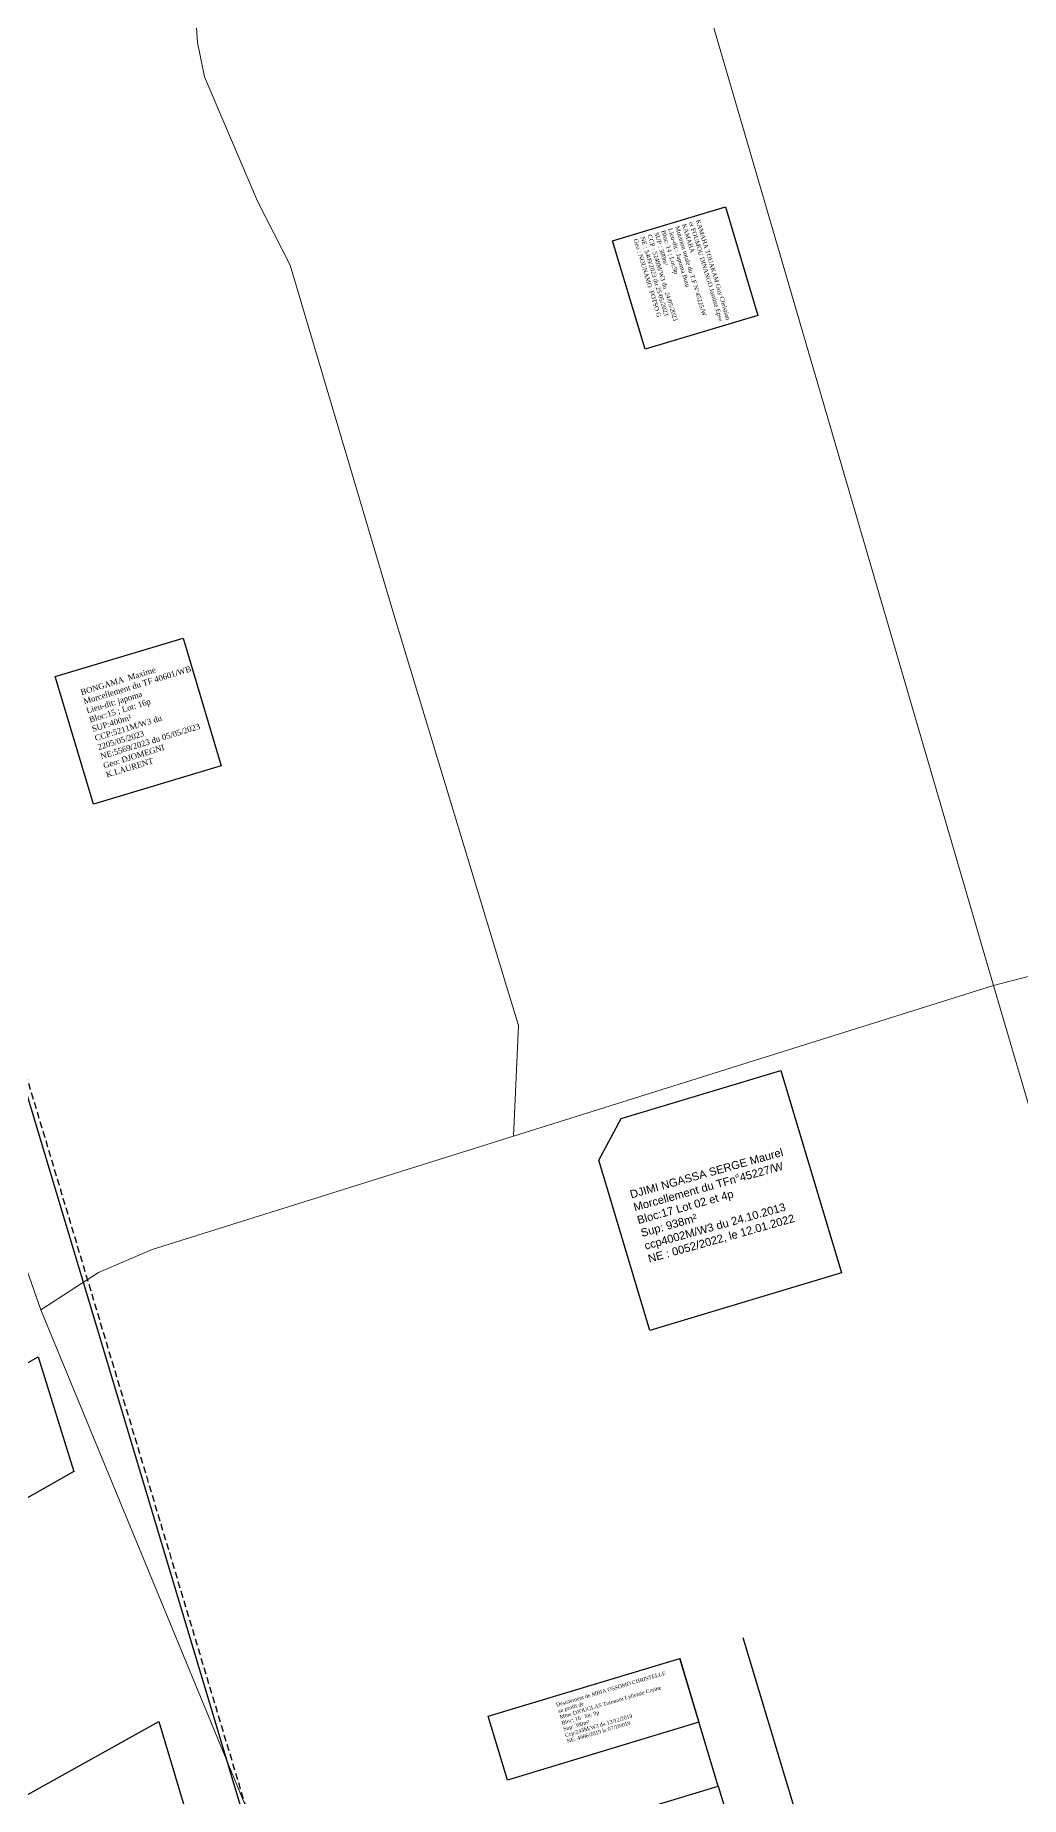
# Model space of a CAD drawing. Header units: millimetres. Extents: x 587399 to 927168, y 438565 to 1444955.
# Drawn here: x 591169.6 to 591317.3, y 444623.8 to 444887.9 of the extents above; entities that cross this region are included whole.
import ezdxf

# ---------------------------------------------------------------- set-up
doc = ezdxf.new("R2010")
doc.units = ezdxf.units.MM
doc.header["$LTSCALE"] = 2
doc.linetypes.add('DISCONTINU', pattern=[0.75, 0.5, -0.25])
for name, color, linetype, lineweight in [('Dossiers rejetés', 1, 'Continuous', 30), ('MAJ APRES LE 13.01.2023', 222, 'Continuous', 30), ('Roads_others', 24, 'Continuous', 9)]:
    doc.layers.add(name, color=color, linetype=linetype, lineweight=lineweight)
for name, color, linetype in [('end maj 26 02 2021', 7, 'Continuous'), ('MAJ JAN 2022', 1, 'Continuous'), ('Parcelle MAJ', 6, 'Continuous'), ('TF 13164 TF 13163 ET TF 45114 ANNULES', 250, 'Continuous')]:
    doc.layers.add(name, color=color, linetype=linetype)
doc.styles.get("Standard").update_dxf_attribs({"font": 'arial.ttf'})

msp = doc.modelspace()

# ---------------------------------------------------------------- linework, layer by layer
at = {"color": 7}
for p, q in [((591293.552, 444588.442), (591275.682, 444647.617)), ((591271.96, 444625.35), (591266.18, 444644.49))]:
    msp.add_line(p, q, dxfattribs=at)
at = {"flags": 128}
msp.add_lwpolyline([(591191.746, 444797.496), (591197.488, 444778.339), (591178.327, 444772.599), (591172.583, 444791.747)], close=True, dxfattribs=at)
at = {"layer": 'Dossiers rejetés', "lineweight": 30, "flags": 128}
msp.add_lwpolyline([(591265.136, 445455.647), (591292.014, 445408.277), (591304.987, 445380.749), (591335.978, 445347.262), (591370.521, 445264.526), (591591.499, 445304.44), (591608.749, 445116.241), (591578.944, 444936.369), (591522.003, 444915.223), (591436.947, 444877.41), (591441.096, 444822.125), (591469.757, 444754.412), (591425.908, 444675.656), (591370.164, 444592.699), (591273.017, 444517.158), (591262.763, 444510.846), (591206.464, 444602.089), (591101.464, 444952.089), (591061.464, 445040.089), (590953.466, 445042.089), (590953.074, 445075.007), (590860.574, 445152.399), (590846.464, 445261.089), (591098.464, 445350.089)], close=True, dxfattribs=at)
at = {"layer": 'end maj 26 02 2021', "color": 150}
msp.add_lwpolyline([(591266.18, 444644.5), (591269.07, 444634.93), (591240.35, 444626.25), (591237.46, 444635.83)], close=True, dxfattribs=at)
msp.add_lwpolyline([(591266.18, 444644.5), (591269.07, 444634.93), (591240.35, 444626.25), (591237.46, 444635.83)], close=True, dxfattribs=at)
at = {"layer": 'MAJ APRES LE 13.01.2023', "flags": 128}
for points in [[(591273.03, 444862.15), (591277.91, 444845.86), (591261.01, 444840.79), (591256.13, 444857.07)], [(591170.063, 444689.732), (591175.387, 444672.545), (591152.226, 444659.403), (591145.819, 444670.715), (591143.553, 444674.716), (591152.928, 444680.026)]]:
    msp.add_lwpolyline(points, close=True, dxfattribs=at)
at = {"layer": 'MAJ APRES LE 13.01.2023', "lineweight": 30, "flags": 128}
msp.add_lwpolyline([(591188.103, 444635.028), (591195.483, 444610.528), (591159.14, 444590.32), (591146.992, 444612.17)], close=True, dxfattribs=at)
at = {"layer": 'MAJ JAN 2022', "color": 2, "lineweight": -3, "ltscale": 0.0014, "flags": 128}
msp.add_lwpolyline([(591281.34, 444732.648), (591290.435, 444702.312), (591261.702, 444693.692), (591254.04, 444719.233), (591257.392, 444725.46)], close=True, dxfattribs=at)
msp.add_lwpolyline([(591281.34, 444732.648), (591290.435, 444702.312), (591261.702, 444693.692), (591254.04, 444719.233), (591257.392, 444725.46)], close=True, dxfattribs=at)
msp.add_lwpolyline([(591281.34, 444732.648), (591290.435, 444702.312), (591261.702, 444693.692), (591254.04, 444719.233), (591257.392, 444725.46)], close=True, dxfattribs=at)
msp.add_lwpolyline([(591281.34, 444732.648), (591290.435, 444702.312), (591261.702, 444693.692), (591254.04, 444719.233), (591257.392, 444725.46)], close=True, dxfattribs=at)
at = {"layer": 'Parcelle MAJ', "color": 6, "lineweight": 30, "flags": 128}
msp.add_lwpolyline([(591271.96, 444625.35), (591277.74, 444606.21), (591249.02, 444597.54), (591243.24, 444616.68)], close=True, dxfattribs=at)
at = {"layer": 'Roads_others'}
msp.add_line((591313.186, 444745.4), (591254.769, 444945.586), dxfattribs=at)
for points in [[(591170.449, 444696.759), (591153.081, 444746.09), (591105.327, 444919.258), (591083.677, 444975.88), (591060.543, 445029.981), (591057.564, 445034.267), (591053.542, 445037.524), (591006.944, 445031.563)], [(591241.272, 444722.82), (591242.021, 444739.414), (591240.228, 444745.326), (591223.197, 444801.511), (591207.814, 444853.409), (591202.898, 444863.01), (591194.986, 444881.64), (591193.937, 444886.813), (591193.182, 444897.756), (591184.527, 444938.119)], [(591454.612, 444752.197), (591455.346, 444761.672), (591453.408, 444767.883), (591447.897, 444772.896), (591436.871, 444774.963), (591413.207, 444770.65), (591377.369, 444761.748), (591352.176, 444755.499), (591313.186, 444745.4), (591241.272, 444722.82), (591187.125, 444705.797), (591179.08, 444702.384), (591170.449, 444696.759)], [(591255.372, 444490.232), (591329.324, 444540.296), (591348.651, 444562.801), (591354.287, 444587.945), (591354.277, 444597.706), (591336.936, 444664.68), (591313.186, 444745.4)], [(591170.449, 444696.759), (591207.463, 444607.021), (591251.334, 444509.165), (591255.372, 444490.232)]]:
    msp.add_lwpolyline(points, dxfattribs=at)
at = {"layer": 'TF 13164 TF 13163 ET TF 45114 ANNULES', "linetype": 'DISCONTINU', "lineweight": -3, "flags": 128}
msp.add_lwpolyline([(591061.53, 445042.266), (591101.53, 444954.266), (591206.53, 444604.266), (591351.53, 444369.266), (591516.53, 444349.266), (591656.53, 444287.266), (591901.53, 444294.266), (592206.53, 444362.266), (592496.53, 444369.266), (592650.88, 444526.026), (592816.53, 444694.266), (593031.53, 444354.266), (593267.69, 444041.63), (593177.687, 443861.628), (592952.69, 443676.63), (592895.57, 443501.91), (592952.38, 443543.41), (593005.3, 443527.87), (593026.636, 443499.05), (593056.38, 443449.49), (593133.96, 443493.33), (593165.2, 443554.79), (593264.07, 443591.37), (593375.556, 443584.47), (593418.33, 443582.62), (593465.53, 443558.02), (593485.907, 443471.51), (593335.65, 443462.93), (593055.16, 443327.94), (593105.66, 443176.17), (593120.37, 443175.55), (593137, 443125.57), (593160.73, 443133.47), (593178.09, 443081.28), (593268.23, 443111.28), (593357.91, 442841.81), (593125.015, 442764.307), (592879.692, 442886.629), (592546.53, 442854.266), (592306.53, 442877.266), (592046.53, 442969.266), (591861.53, 443024.266), (591706.53, 443084.266), (591466.53, 443169.266), (591185.53, 443254.266), (590892.53, 443334.266), (590652.53, 443379.266), (590350.53, 443417.266), (590111.56, 443389.826), (590073.83, 443474.166), (590006.29, 443648.326), (589927.63, 443844.616), (590031.73, 444321.016), (590094.72, 444687.696), (590075.84, 444942.176), (590369.53, 444992.266), (590641.53, 444999.266), (590953.53, 445044.266), (591061.53, 445042.266)], dxfattribs=at)
msp.add_lwpolyline([(591061.53, 445042.266), (591101.53, 444954.266), (591206.53, 444604.266), (591351.53, 444369.266), (591516.53, 444349.266), (591656.53, 444287.266), (591901.53, 444294.266), (592206.53, 444362.266), (592496.53, 444369.266), (592650.88, 444526.026), (592816.53, 444694.266), (593031.53, 444354.266), (593267.69, 444041.63), (593177.687, 443861.628), (592952.69, 443676.63), (592895.57, 443501.91), (592952.38, 443543.41), (593005.3, 443527.87), (593026.636, 443499.05), (593056.38, 443449.49), (593133.96, 443493.33), (593165.2, 443554.79), (593264.07, 443591.37), (593375.556, 443584.47), (593418.33, 443582.62), (593465.53, 443558.02), (593485.907, 443471.51), (593335.65, 443462.93), (593055.16, 443327.94), (593105.66, 443176.17), (593120.37, 443175.55), (593137, 443125.57), (593160.73, 443133.47), (593178.09, 443081.28), (593268.23, 443111.28), (593357.91, 442841.81), (593125.015, 442764.307), (592879.692, 442886.629), (592546.53, 442854.266), (592306.53, 442877.266), (592046.53, 442969.266), (591861.53, 443024.266), (591706.53, 443084.266), (591466.53, 443169.266), (591185.53, 443254.266), (590892.53, 443334.266), (590652.53, 443379.266), (590350.53, 443417.266), (590111.56, 443389.826), (590073.83, 443474.166), (590006.29, 443648.326), (589927.63, 443844.616), (590031.73, 444321.016), (590094.72, 444687.696), (590075.84, 444942.176), (590369.53, 444992.266), (590641.53, 444999.266), (590953.53, 445044.266), (591061.53, 445042.266)], dxfattribs=at)

# ---------------------------------------------------------------- texts
at = {"insert": (591176.295, 444789.757), "char_height": 0.86275, "width": 15.97471, "attachment_point": 1, "rotation": 17.14128}
msp.add_mtext('{\\fTimes New Roman|b0|i0|c0|p18;\\C0;BONGAMA  Maxime\\P\\C1;Morcellement du TF 40601/WB\\P\\C256;Lieu-dit: japoma\\PBloc:15 ; Lot: 16p\\PSUP:400m²\\PCCP:5211M/W3 du 2205/05/2023\\PNE:5569/2023 du 05/05/2023\\P\\C1;Geo: DJOMEGNI  K.LAURENT}', dxfattribs=at)
at = {"layer": 'end maj 26 02 2021', "insert": (591247.588, 444637.796), "char_height": 0.56809, "attachment_point": 1, "rotation": 16.39451}
msp.add_mtext_dynamic_manual_height_columns('{\\fTimes New Roman|b0|i0|c0|p18;\\C1;Désistement de MBIA OSSOMO CHRISTELLE\\Pau profit de\\P\\C256;Mme DJOUGLAS Totouom Lylienne Corine\\PBloc: 16   lot: 9p\\PSup: 300m²\\PCcp:243M/W3 du 13/12/2019\\PNE: 4966/2019 le 07/10/019}', width=56.17929, gutter_width=12.5, heights=[24.816], dxfattribs=at)
msp.add_mtext_dynamic_manual_height_columns('{\\fTimes New Roman|b0|i0|c0|p18;\\C1;Désistement de MBIA OSSOMO CHRISTELLE\\Pau profit de\\P\\C256;Mme DJOUGLAS Totouom Lylienne Corine\\PBloc: 16   lot: 9p\\PSup: 300m²\\PCcp:243M/W3 du 13/12/2019\\PNE: 4966/2019 le 07/10/019}', width=56.17929, gutter_width=12.5, heights=[24.816], dxfattribs=at)
at = {"layer": 'MAJ APRES LE 13.01.2023', "insert": (591269.228, 444860.313), "char_height": 0.652316, "width": 16.39657, "attachment_point": 1, "rotation": 286.96183}
msp.add_mtext('{\\fTimes New Roman|b0|i0|c0|p18;KAMAHA TOUAKAM Guy Christian et FOUMOU DINANGO Jasnine Epse KAMAHA\\C1;\\PMutation totale du T.F N°45225/W\\C3;   \\P\\C256;Lieu-dit : Japoma Butu\\PBloc: 14 ; Lot:9p \\PSUP : 300m²\\PCCP : 5248M/W3 du  24/05/2023\\PNE : 5409/2023 du 25/05/2023 \\P\\C1;Geo : NOUNAMO  FOTSO G}', dxfattribs=at)
at = {"layer": 'MAJ JAN 2022', "color": 0, "linetype": 'ByBlock', "ltscale": 0.0014, "insert": (591258.053, 444716.553), "char_height": 1.2, "width": 2979.1916, "attachment_point": 1, "rotation": 15.66918}
msp.add_mtext('{\\fArial|b0|i0|c0|p34;\\C7;\\PDJIMI NGASSA SERGE Maurel\\P\\C1;Morcellement du TFn°45227/W \\P\\C7;Bloc:17 Lot 02 et 4p\\PSup: 938m² \\Pccp4002M/W3 du 24.10.2013\\PNE : 0052/2022, le 12.01.2022}', dxfattribs=at)
msp.add_mtext('{\\fArial|b0|i0|c0|p34;\\C7;\\PDJIMI NGASSA SERGE Maurel\\P\\C1;Morcellement du TFn°45227/W \\P\\C7;Bloc:17 Lot 02 et 4p\\PSup: 938m² \\Pccp4002M/W3 du 24.10.2013\\PNE : 0052/2022, le 12.01.2022}', dxfattribs=at)
msp.add_mtext('{\\fArial|b0|i0|c0|p34;\\C7;\\PDJIMI NGASSA SERGE Maurel\\P\\C1;Morcellement du TFn°45227/W \\P\\C7;Bloc:17 Lot 02 et 4p\\PSup: 938m² \\Pccp4002M/W3 du 24.10.2013\\PNE : 0052/2022, le 12.01.2022}', dxfattribs=at)
msp.add_mtext('{\\fArial|b0|i0|c0|p34;\\C7;\\PDJIMI NGASSA SERGE Maurel\\P\\C1;Morcellement du TFn°45227/W \\P\\C7;Bloc:17 Lot 02 et 4p\\PSup: 938m² \\Pccp4002M/W3 du 24.10.2013\\PNE : 0052/2022, le 12.01.2022}', dxfattribs=at)

doc.saveas('drawing.dxf')
